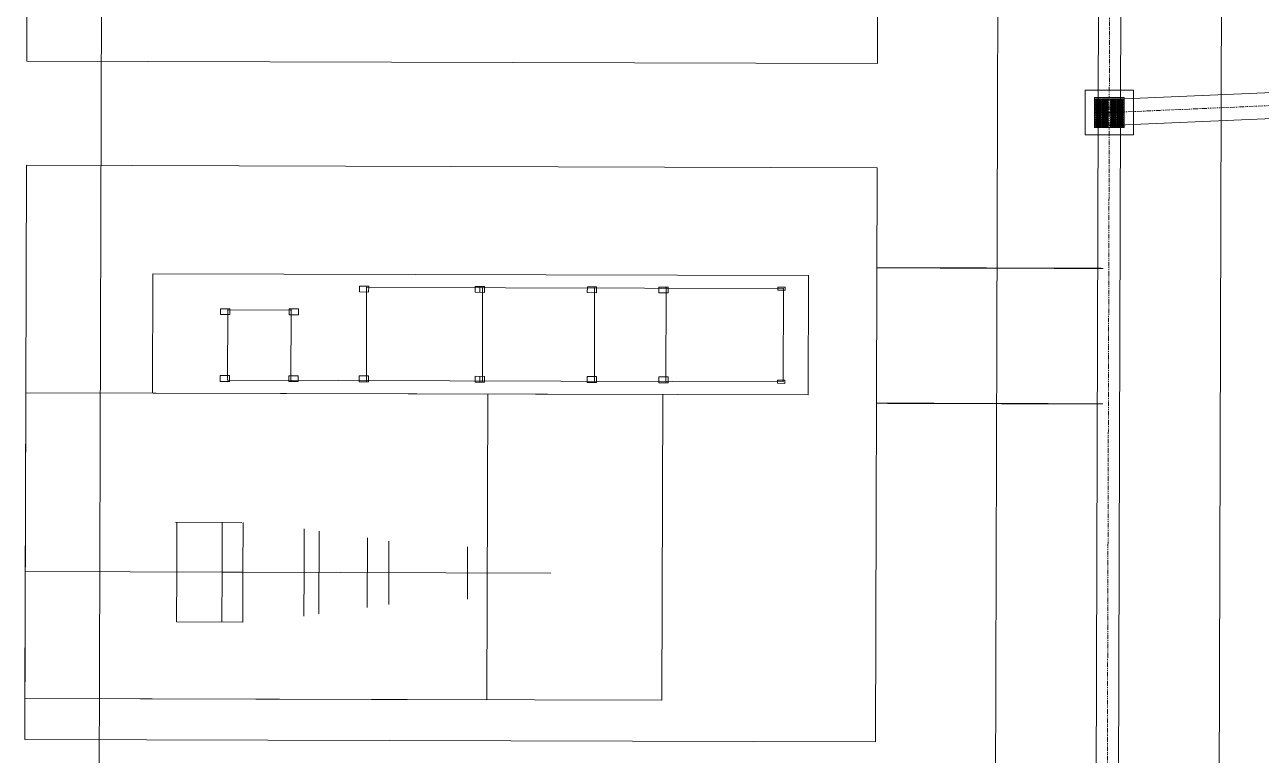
# Model space of a CAD drawing. Header units: feet. Extents: x 2383389 to 2386040, y 1992760 to 1995674.
# Drawn here: x 2384876 to 2385041.9, y 1993072.2 to 1993170.2 of the extents above; entities that cross this region are included whole.
import ezdxf

# ---------------------------------------------------------------- set-up
doc = ezdxf.new("R2010")
doc.units = ezdxf.units.FT
doc.header["$MEASUREMENT"] = 0
doc.linetypes.add('PHANTOM2', pattern=[1.25, 0.625, -0.125, 0.125, -0.125, 0.125, -0.125])
doc.layers.get('0').update_dxf_attribs({"lineweight": 15})
doc.layers.add('0 Construction Lines', color=8, linetype='Continuous', transparency=0.5)
doc.layers.add('0 Feature Lines', color=90, linetype='Continuous')
doc.layers.add('CJ-TOPO-PIPE', color=11, linetype='PHANTOM2')
for name, color, linetype, lineweight, true_color in [('C-PRKG-CONC', 1, 'Continuous', 0, 0xff0000), ('C-STRM-PIPE', 7, 'Continuous', 0, 0x00cc33), ('C-STRM-STRC', 7, 'Continuous', 0, 0x00cc33)]:
    doc.layers.add(name, color=color, linetype=linetype, lineweight=lineweight, true_color=true_color)

msp = doc.modelspace()

# ---------------------------------------------------------------- linework, layer by layer
at = {"lineweight": 5}
for p, q in [((2384921.85001, 1993134.98221, -0.07337), (2384921.81355, 1993122.48226, -0.07337)), ((2384977.77577, 1993134.81908, -0.07337), (2384921.85001, 1993134.98221, -0.07337)), ((2384937.05514, 1993134.31785, -0.07337), (2384937.05743, 1993135.10385, -0.07337)), ((2384937.37548, 1993122.43687, -0.07337), (2384937.41194, 1993134.93682, -0.07337)), ((2384952.44188, 1993134.89298, -0.07337), (2384952.40542, 1993122.39303, -0.07337)), ((2384962.05184, 1993134.86494, -0.07337), (2384962.01538, 1993122.365, -0.07337)), ((2384977.77577, 1993134.81908, -0.07337), (2384977.73931, 1993122.31913, -0.07337)), ((2384903.17263, 1993122.53663, -0.07337), (2384903.20009, 1993131.95259, -0.07337)), ((2384911.71606, 1993131.92775, -0.07337), (2384903.20009, 1993131.95259, -0.07337)), ((2384911.71606, 1993131.92775, -0.07337), (2384911.68859, 1993122.51179, -0.07337)), ((2384977.73931, 1993122.31913, -0.07337), (2384903.17263, 1993122.53663, -0.07337)), ((2384937.02429, 1993123.0579, -0.07337), (2384937.022, 1993122.2719, -0.07337)), ((2384913.45314, 1993096.75654, -0.07337), (2384913.47018, 1993102.59951, -0.07337)), ((2384915.46936, 1993102.31268, -0.07337), (2384915.43691, 1993091.18873, -0.07337)), ((2384921.94578, 1993101.41879, -0.07337), (2384921.91843, 1993092.04483, -0.07337)), ((2384924.83447, 1993100.96736, -0.07337), (2384924.80971, 1993092.47939, -0.07337)), ((2384935.38905, 1993096.69255, -0.07337), (2384935.39926, 1993100.19254, -0.07337)), ((2384876.0333, 1993096.86569, -0.07337), (2384946.55407, 1993096.65999, -0.07337)), ((2384896.36621, 1993096.80638, -0.07337), (2384896.34671, 1993090.11941, -0.07337)), ((2384902.44919, 1993096.78863, -0.07337), (2384902.42968, 1993090.10166, -0.07337)), ((2384902.44919, 1993096.78863, -0.07337), (2384905.24518, 1993096.78048, -0.07337)), ((2384905.24518, 1993096.78048, -0.07337), (2384905.22567, 1993090.09351, -0.07337)), ((2384913.45314, 1993096.75654, -0.07337), (2384913.4361, 1993090.91356, -0.07337)), ((2384935.38905, 1993096.69255, -0.07337), (2384935.37884, 1993093.19257, -0.07337)), ((2384896.34671, 1993090.11941, -0.07337), (2384905.22567, 1993090.09351, -0.07337))]:
    msp.add_line(p, q, dxfattribs=at)
at = {"color": 0, "lineweight": 5}
for p, q in [((2384896.22005, 1993103.49383, -0.07337), (2384905.09901, 1993103.46793, -0.07337)), ((2384896.36621, 1993096.80638, -0.07337), (2384896.38572, 1993103.49335, -0.07337)), ((2384902.44919, 1993096.78863, -0.07337), (2384902.46869, 1993103.47561, -0.07337)), ((2384905.24518, 1993096.78048, -0.07337), (2384905.26468, 1993103.46745, -0.07337))]:
    msp.add_line(p, q, dxfattribs=at)
at = {"color": 150, "lineweight": 5}
for points, elevation in [([(2384876.45651, 1993242.3234), (2384990.62302, 1993241.9904), (2384990.39843, 1993164.99072), (2384876.23191, 1993165.32373)], 0.21495), ([(2384876.19227, 1993151.36545), (2384990.35878, 1993151.03245), (2384990.13418, 1993074.03277), (2384875.96767, 1993074.36578)], -0.07337), ([(2384922.1182, 1993134.36142), (2384920.8682, 1993134.36507), (2384920.8705, 1993135.15107), (2384922.12049, 1993135.14742)], -0.07337), ([(2384937.68013, 1993134.31603), (2384936.43014, 1993134.31968), (2384936.43243, 1993135.10567), (2384937.68243, 1993135.10203)], -0.07337), ([(2384937.45183, 1993134.8967), (2384937.37183, 1993134.89693), (2384937.37206, 1993134.97693), (2384937.45206, 1993134.9767)], -0.07337), ([(2384952.71007, 1993134.27219), (2384951.46007, 1993134.27584), (2384951.46237, 1993135.06183), (2384952.71236, 1993135.05819)], -0.07337), ([(2384962.32003, 1993134.24416), (2384961.07003, 1993134.24781), (2384961.07233, 1993135.0338), (2384962.32232, 1993135.03016)], -0.07337), ([(2384977.00738, 1993135.02932), (2384978.00738, 1993135.02641), (2384978.00618, 1993134.61541), (2384977.00618, 1993134.61832)], -0.07337), ([(2384903.46828, 1993131.33181), (2384902.21829, 1993131.33545), (2384902.22058, 1993132.12145), (2384903.47058, 1993132.11781)], -0.07337), ([(2384912.69224, 1993131.3049), (2384911.44225, 1993131.30855), (2384911.44454, 1993132.09455), (2384912.69454, 1993132.0909)], -0.07337), ([(2384902.19644, 1993123.15948), (2384903.44643, 1993123.15584), (2384903.44414, 1993122.36984), (2384902.19415, 1993122.37349)], -0.07337), ([(2384911.4204, 1993123.13258), (2384912.6704, 1993123.12893), (2384912.6681, 1993122.34294), (2384911.41811, 1993122.34658)], -0.07337), ([(2384920.83736, 1993123.10511), (2384922.08736, 1993123.10146), (2384922.08506, 1993122.31547), (2384920.83507, 1993122.31911)], -0.07337), ([(2384936.39929, 1993123.05972), (2384937.64929, 1993123.05607), (2384937.647, 1993122.27008), (2384936.397, 1993122.27372)], -0.07337), ([(2384951.42923, 1993123.01588), (2384952.67923, 1993123.01223), (2384952.67693, 1993122.22624), (2384951.42694, 1993122.22988)], -0.07337), ([(2384961.03919, 1993122.98785), (2384962.28918, 1993122.9842), (2384962.28689, 1993122.1982), (2384961.0369, 1993122.20185)], -0.07337), ([(2384976.97092, 1993122.52938), (2384977.97092, 1993122.52646), (2384977.96972, 1993122.11546), (2384976.96972, 1993122.11838)], -0.07337)]:
    msp.add_lwpolyline(points, close=True, dxfattribs=dict(at, elevation=elevation))
at = {"color": 150, "lineweight": 5, "elevation": -0.07337}
for points in [[(2384921.88989, 1993134.94209), (2384921.80989, 1993134.94232), (2384921.81013, 1993135.02232), (2384921.89013, 1993135.02209)], [(2384952.48176, 1993134.85286), (2384952.40176, 1993134.85309), (2384952.402, 1993134.93309), (2384952.48199, 1993134.93286)], [(2384962.09172, 1993134.82483), (2384962.01172, 1993134.82506), (2384962.01195, 1993134.90506), (2384962.09195, 1993134.90483)], [(2384903.23998, 1993131.91248), (2384903.15998, 1993131.91271), (2384903.16021, 1993131.99271)], [(2384911.67594, 1993131.88787), (2384911.67617, 1993131.96787), (2384911.75617, 1993131.96764)], [(2384903.13274, 1993122.57675), (2384903.21274, 1993122.57652), (2384903.21251, 1993122.49652)], [(2384911.72871, 1993122.55168), (2384911.72847, 1993122.47168), (2384911.64847, 1993122.47191)], [(2384921.85366, 1993122.52214), (2384921.85343, 1993122.44214), (2384921.77343, 1993122.44238)], [(2384937.4156, 1993122.47675), (2384937.41536, 1993122.39675), (2384937.33537, 1993122.39699), (2384937.3356, 1993122.47699)], [(2384952.44553, 1993122.43291), (2384952.4453, 1993122.35291), (2384952.3653, 1993122.35315)], [(2384962.05549, 1993122.40488), (2384962.05526, 1993122.32488), (2384961.97526, 1993122.32511)]]:
    msp.add_lwpolyline(points, dxfattribs=at)
at = {"layer": '0 Construction Lines', "color": 6, "lineweight": 5}
msp.add_line((2384887.48014, 1993594.88896, 1.50536), (2384885.46679, 1992901.84452, -0.69145), dxfattribs=at)
at = {"layer": '0 Feature Lines', "lineweight": 5, "elevation": -0.07337}
for points in [[(2384893.10323, 1993120.816), (2384893.1499, 1993136.81593), (2384981.14953, 1993136.55925), (2384981.10286, 1993120.55931)], [(2384938.10304, 1993120.68474), (2384937.98345, 1993079.68491), (2384875.98371, 1993079.86576), (2384876.1033, 1993120.86558), (2384981.10286, 1993120.55931)]]:
    msp.add_lwpolyline(points, dxfattribs=at)
msp.add_lwpolyline([(2384961.47235, 1993079.6164), (2384875.98371, 1993079.86576), (2384876.1033, 1993120.86558), (2384961.59194, 1993120.61623)], close=True, dxfattribs=at)
at = {"layer": 'C-PRKG-CONC'}
for points, elevation in [([(2385006.68181, 1993221.78154), (2385006.49698, 1993158.41628), (2385006.40925, 1993128.33943), (2385006.232, 1993067.57261), (2385006.14387, 1993037.35751), (2385005.96683, 1992976.66496), (2385005.87944, 1992946.70477)], 284.15485), ([(2385035.8795, 1992946.67826), (2385035.96688, 1992976.63613), (2385036.14455, 1993037.54777), (2385036.23275, 1993067.78465), (2385036.40976, 1993128.47289), (2385036.68194, 1993221.78251)], 286.44088)]:
    msp.add_lwpolyline(points, dxfattribs=dict(at, elevation=elevation))
at = {"layer": 'C-STRM-PIPE', "color": 102, "linetype": 'Continuous', "lineweight": 0, "true_color": 0x00cc33}
for p, q in [((2385020.26238, 1993249.38568), (2385019.99707, 1993158.4265)), ((2385023.26237, 1993249.37693), (2385022.99705, 1993158.41775)), ((2385021.42138, 1993160.17049), (2385190.7884, 1993167.50187)), ((2385021.57274, 1993156.67376), (2385190.93977, 1993164.00514)), ((2385019.73176, 1993067.46979), (2385019.99707, 1993158.4265)), ((2385022.73174, 1993067.46104), (2385022.99705, 1993158.41775))]:
    msp.add_line(p, q, dxfattribs=at)
at = {"layer": 'C-STRM-PIPE', "const_width": 0.1524, "flags": 128}
for points in [[(2384990.30246, 1993137.61585), (2385020.69395, 1993137.5272)], [(2384990.24947, 1993119.44926), (2385020.64096, 1993119.36062)]]:
    msp.add_lwpolyline(points, dxfattribs=at)
at = {"layer": 'C-STRM-STRC'}
for points in [[(2385024.74706, 1993161.42212, 0), (2385024.74706, 1993155.42212, 0), (2385018.24706, 1993155.42212, 0), (2385018.24706, 1993161.42212, 0), (2385024.74706, 1993161.42212, 0)], [(2385023.49706, 1993160.42212, 0), (2385023.49706, 1993156.42212, 0), (2385019.49706, 1993156.42212, 0), (2385019.49706, 1993160.42212, 0), (2385023.49706, 1993160.42212, 0)], [(2385019.64412, 1993160.27506, 0), (2385019.64412, 1993160.14761, 0), (2385020.45784, 1993160.14761, 0), (2385020.45784, 1993160.27506, 0), (2385019.64412, 1993160.27506, 0)], [(2385019.64412, 1993160.04957, 0), (2385019.64412, 1993159.92212, 0), (2385020.45784, 1993159.92212, 0), (2385020.45784, 1993160.04957, 0), (2385019.64412, 1993160.04957, 0)], [(2385019.64412, 1993159.82408, 0), (2385019.64412, 1993159.69663, 0), (2385020.45784, 1993159.69663, 0), (2385020.45784, 1993159.82408, 0), (2385019.64412, 1993159.82408, 0)], [(2385019.64412, 1993159.59859, 0), (2385019.64412, 1993159.47114, 0), (2385020.45784, 1993159.47114, 0), (2385020.45784, 1993159.59859, 0), (2385019.64412, 1993159.59859, 0)], [(2385019.64412, 1993159.3731, 0), (2385019.64412, 1993159.24565, 0), (2385020.45784, 1993159.24565, 0), (2385020.45784, 1993159.3731, 0), (2385019.64412, 1993159.3731, 0)], [(2385019.64412, 1993159.14761, 0), (2385019.64412, 1993159.02016, 0), (2385020.45784, 1993159.02016, 0), (2385020.45784, 1993159.14761, 0), (2385019.64412, 1993159.14761, 0)], [(2385019.64412, 1993158.92212, 0), (2385019.64412, 1993158.79467, 0), (2385020.45784, 1993158.79467, 0), (2385020.45784, 1993158.92212, 0), (2385019.64412, 1993158.92212, 0)], [(2385020.53627, 1993160.27506, 0), (2385020.53627, 1993160.14761, 0), (2385021.35, 1993160.14761, 0), (2385021.35, 1993160.27506, 0), (2385020.53627, 1993160.27506, 0)], [(2385020.53627, 1993160.04957, 0), (2385020.53627, 1993159.92212, 0), (2385021.35, 1993159.92212, 0), (2385021.35, 1993160.04957, 0), (2385020.53627, 1993160.04957, 0)], [(2385020.53627, 1993159.82408, 0), (2385020.53627, 1993159.69663, 0), (2385021.35, 1993159.69663, 0), (2385021.35, 1993159.82408, 0), (2385020.53627, 1993159.82408, 0)], [(2385020.53627, 1993159.59859, 0), (2385020.53627, 1993159.47114, 0), (2385021.35, 1993159.47114, 0), (2385021.35, 1993159.59859, 0), (2385020.53627, 1993159.59859, 0)], [(2385020.53627, 1993159.3731, 0), (2385020.53627, 1993159.24565, 0), (2385021.35, 1993159.24565, 0), (2385021.35, 1993159.3731, 0), (2385020.53627, 1993159.3731, 0)], [(2385020.53627, 1993159.14761, 0), (2385020.53627, 1993159.02016, 0), (2385021.35, 1993159.02016, 0), (2385021.35, 1993159.14761, 0), (2385020.53627, 1993159.14761, 0)], [(2385020.53627, 1993158.92212, 0), (2385020.53627, 1993158.79467, 0), (2385021.35, 1993158.79467, 0), (2385021.35, 1993158.92212, 0), (2385020.53627, 1993158.92212, 0)], [(2385021.64412, 1993160.27506, 0), (2385021.64412, 1993160.14761, 0), (2385022.45784, 1993160.14761, 0), (2385022.45784, 1993160.27506, 0), (2385021.64412, 1993160.27506, 0)], [(2385021.64412, 1993160.04957, 0), (2385021.64412, 1993159.92212, 0), (2385022.45784, 1993159.92212, 0), (2385022.45784, 1993160.04957, 0), (2385021.64412, 1993160.04957, 0)], [(2385021.64412, 1993159.82408, 0), (2385021.64412, 1993159.69663, 0), (2385022.45784, 1993159.69663, 0), (2385022.45784, 1993159.82408, 0), (2385021.64412, 1993159.82408, 0)], [(2385021.64412, 1993159.59859, 0), (2385021.64412, 1993159.47114, 0), (2385022.45784, 1993159.47114, 0), (2385022.45784, 1993159.59859, 0), (2385021.64412, 1993159.59859, 0)], [(2385021.64412, 1993159.3731, 0), (2385021.64412, 1993159.24565, 0), (2385022.45784, 1993159.24565, 0), (2385022.45784, 1993159.3731, 0), (2385021.64412, 1993159.3731, 0)], [(2385021.64412, 1993159.14761, 0), (2385021.64412, 1993159.02016, 0), (2385022.45784, 1993159.02016, 0), (2385022.45784, 1993159.14761, 0), (2385021.64412, 1993159.14761, 0)], [(2385021.64412, 1993158.92212, 0), (2385021.64412, 1993158.79467, 0), (2385022.45784, 1993158.79467, 0), (2385022.45784, 1993158.92212, 0), (2385021.64412, 1993158.92212, 0)], [(2385022.53627, 1993160.27506, 0), (2385022.53627, 1993160.14761, 0), (2385023.35, 1993160.14761, 0), (2385023.35, 1993160.27506, 0), (2385022.53627, 1993160.27506, 0)], [(2385022.53627, 1993160.04957, 0), (2385022.53627, 1993159.92212, 0), (2385023.35, 1993159.92212, 0), (2385023.35, 1993160.04957, 0), (2385022.53627, 1993160.04957, 0)], [(2385022.53627, 1993159.82408, 0), (2385022.53627, 1993159.69663, 0), (2385023.35, 1993159.69663, 0), (2385023.35, 1993159.82408, 0), (2385022.53627, 1993159.82408, 0)], [(2385022.53627, 1993159.59859, 0), (2385022.53627, 1993159.47114, 0), (2385023.35, 1993159.47114, 0), (2385023.35, 1993159.59859, 0), (2385022.53627, 1993159.59859, 0)], [(2385022.53627, 1993159.3731, 0), (2385022.53627, 1993159.24565, 0), (2385023.35, 1993159.24565, 0), (2385023.35, 1993159.3731, 0), (2385022.53627, 1993159.3731, 0)], [(2385022.53627, 1993159.14761, 0), (2385022.53627, 1993159.02016, 0), (2385023.35, 1993159.02016, 0), (2385023.35, 1993159.14761, 0), (2385022.53627, 1993159.14761, 0)], [(2385022.53627, 1993158.92212, 0), (2385022.53627, 1993158.79467, 0), (2385023.35, 1993158.79467, 0), (2385023.35, 1993158.92212, 0), (2385022.53627, 1993158.92212, 0)], [(2385019.64412, 1993158.69663, 0), (2385019.64412, 1993158.56918, 0), (2385020.45784, 1993158.56918, 0), (2385020.45784, 1993158.69663, 0), (2385019.64412, 1993158.69663, 0)], [(2385019.64412, 1993158.47114, 0), (2385019.64412, 1993158.34369, 0), (2385020.45784, 1993158.34369, 0), (2385020.45784, 1993158.47114, 0), (2385019.64412, 1993158.47114, 0)], [(2385019.64412, 1993158.27506, 0), (2385019.64412, 1993158.14761, 0), (2385020.45784, 1993158.14761, 0), (2385020.45784, 1993158.27506, 0), (2385019.64412, 1993158.27506, 0)], [(2385019.64412, 1993158.04957, 0), (2385019.64412, 1993157.92212, 0), (2385020.45784, 1993157.92212, 0), (2385020.45784, 1993158.04957, 0), (2385019.64412, 1993158.04957, 0)], [(2385019.64412, 1993157.82408, 0), (2385019.64412, 1993157.69663, 0), (2385020.45784, 1993157.69663, 0), (2385020.45784, 1993157.82408, 0), (2385019.64412, 1993157.82408, 0)], [(2385019.64412, 1993157.59859, 0), (2385019.64412, 1993157.47114, 0), (2385020.45784, 1993157.47114, 0), (2385020.45784, 1993157.59859, 0), (2385019.64412, 1993157.59859, 0)], [(2385019.64412, 1993157.3731, 0), (2385019.64412, 1993157.24565, 0), (2385020.45784, 1993157.24565, 0), (2385020.45784, 1993157.3731, 0), (2385019.64412, 1993157.3731, 0)], [(2385020.53627, 1993158.69663, 0), (2385020.53627, 1993158.56918, 0), (2385021.35, 1993158.56918, 0), (2385021.35, 1993158.69663, 0), (2385020.53627, 1993158.69663, 0)], [(2385020.53627, 1993158.47114, 0), (2385020.53627, 1993158.34369, 0), (2385021.35, 1993158.34369, 0), (2385021.35, 1993158.47114, 0), (2385020.53627, 1993158.47114, 0)], [(2385020.53627, 1993158.27506, 0), (2385020.53627, 1993158.14761, 0), (2385021.35, 1993158.14761, 0), (2385021.35, 1993158.27506, 0), (2385020.53627, 1993158.27506, 0)], [(2385020.53627, 1993158.04957, 0), (2385020.53627, 1993157.92212, 0), (2385021.35, 1993157.92212, 0), (2385021.35, 1993158.04957, 0), (2385020.53627, 1993158.04957, 0)], [(2385020.53627, 1993157.82408, 0), (2385020.53627, 1993157.69663, 0), (2385021.35, 1993157.69663, 0), (2385021.35, 1993157.82408, 0), (2385020.53627, 1993157.82408, 0)], [(2385020.53627, 1993157.59859, 0), (2385020.53627, 1993157.47114, 0), (2385021.35, 1993157.47114, 0), (2385021.35, 1993157.59859, 0), (2385020.53627, 1993157.59859, 0)], [(2385020.53627, 1993157.3731, 0), (2385020.53627, 1993157.24565, 0), (2385021.35, 1993157.24565, 0), (2385021.35, 1993157.3731, 0), (2385020.53627, 1993157.3731, 0)], [(2385021.64412, 1993158.69663, 0), (2385021.64412, 1993158.56918, 0), (2385022.45784, 1993158.56918, 0), (2385022.45784, 1993158.69663, 0), (2385021.64412, 1993158.69663, 0)], [(2385021.64412, 1993158.47114, 0), (2385021.64412, 1993158.34369, 0), (2385022.45784, 1993158.34369, 0), (2385022.45784, 1993158.47114, 0), (2385021.64412, 1993158.47114, 0)], [(2385021.64412, 1993158.27506, 0), (2385021.64412, 1993158.14761, 0), (2385022.45784, 1993158.14761, 0), (2385022.45784, 1993158.27506, 0), (2385021.64412, 1993158.27506, 0)], [(2385021.64412, 1993158.04957, 0), (2385021.64412, 1993157.92212, 0), (2385022.45784, 1993157.92212, 0), (2385022.45784, 1993158.04957, 0), (2385021.64412, 1993158.04957, 0)], [(2385021.64412, 1993157.82408, 0), (2385021.64412, 1993157.69663, 0), (2385022.45784, 1993157.69663, 0), (2385022.45784, 1993157.82408, 0), (2385021.64412, 1993157.82408, 0)], [(2385021.64412, 1993157.59859, 0), (2385021.64412, 1993157.47114, 0), (2385022.45784, 1993157.47114, 0), (2385022.45784, 1993157.59859, 0), (2385021.64412, 1993157.59859, 0)], [(2385021.64412, 1993157.3731, 0), (2385021.64412, 1993157.24565, 0), (2385022.45784, 1993157.24565, 0), (2385022.45784, 1993157.3731, 0), (2385021.64412, 1993157.3731, 0)], [(2385022.53627, 1993158.69663, 0), (2385022.53627, 1993158.56918, 0), (2385023.35, 1993158.56918, 0), (2385023.35, 1993158.69663, 0), (2385022.53627, 1993158.69663, 0)], [(2385022.53627, 1993158.47114, 0), (2385022.53627, 1993158.34369, 0), (2385023.35, 1993158.34369, 0), (2385023.35, 1993158.47114, 0), (2385022.53627, 1993158.47114, 0)], [(2385022.53627, 1993158.27506, 0), (2385022.53627, 1993158.14761, 0), (2385023.35, 1993158.14761, 0), (2385023.35, 1993158.27506, 0), (2385022.53627, 1993158.27506, 0)], [(2385022.53627, 1993158.04957, 0), (2385022.53627, 1993157.92212, 0), (2385023.35, 1993157.92212, 0), (2385023.35, 1993158.04957, 0), (2385022.53627, 1993158.04957, 0)], [(2385022.53627, 1993157.82408, 0), (2385022.53627, 1993157.69663, 0), (2385023.35, 1993157.69663, 0), (2385023.35, 1993157.82408, 0), (2385022.53627, 1993157.82408, 0)], [(2385022.53627, 1993157.59859, 0), (2385022.53627, 1993157.47114, 0), (2385023.35, 1993157.47114, 0), (2385023.35, 1993157.59859, 0), (2385022.53627, 1993157.59859, 0)], [(2385022.53627, 1993157.3731, 0), (2385022.53627, 1993157.24565, 0), (2385023.35, 1993157.24565, 0), (2385023.35, 1993157.3731, 0), (2385022.53627, 1993157.3731, 0)], [(2385019.64412, 1993157.14761, 0), (2385019.64412, 1993157.02016, 0), (2385020.45784, 1993157.02016, 0), (2385020.45784, 1993157.14761, 0), (2385019.64412, 1993157.14761, 0)], [(2385019.64412, 1993156.92212, 0), (2385019.64412, 1993156.79467, 0), (2385020.45784, 1993156.79467, 0), (2385020.45784, 1993156.92212, 0), (2385019.64412, 1993156.92212, 0)], [(2385019.64412, 1993156.69663, 0), (2385019.64412, 1993156.56918, 0), (2385020.45784, 1993156.56918, 0), (2385020.45784, 1993156.69663, 0), (2385019.64412, 1993156.69663, 0)], [(2385020.53627, 1993157.14761, 0), (2385020.53627, 1993157.02016, 0), (2385021.35, 1993157.02016, 0), (2385021.35, 1993157.14761, 0), (2385020.53627, 1993157.14761, 0)], [(2385020.53627, 1993156.92212, 0), (2385020.53627, 1993156.79467, 0), (2385021.35, 1993156.79467, 0), (2385021.35, 1993156.92212, 0), (2385020.53627, 1993156.92212, 0)], [(2385020.53627, 1993156.69663, 0), (2385020.53627, 1993156.56918, 0), (2385021.35, 1993156.56918, 0), (2385021.35, 1993156.69663, 0), (2385020.53627, 1993156.69663, 0)], [(2385021.64412, 1993157.14761, 0), (2385021.64412, 1993157.02016, 0), (2385022.45784, 1993157.02016, 0), (2385022.45784, 1993157.14761, 0), (2385021.64412, 1993157.14761, 0)], [(2385021.64412, 1993156.92212, 0), (2385021.64412, 1993156.79467, 0), (2385022.45784, 1993156.79467, 0), (2385022.45784, 1993156.92212, 0), (2385021.64412, 1993156.92212, 0)], [(2385021.64412, 1993156.69663, 0), (2385021.64412, 1993156.56918, 0), (2385022.45784, 1993156.56918, 0), (2385022.45784, 1993156.69663, 0), (2385021.64412, 1993156.69663, 0)], [(2385022.53627, 1993157.14761, 0), (2385022.53627, 1993157.02016, 0), (2385023.35, 1993157.02016, 0), (2385023.35, 1993157.14761, 0), (2385022.53627, 1993157.14761, 0)], [(2385022.53627, 1993156.92212, 0), (2385022.53627, 1993156.79467, 0), (2385023.35, 1993156.79467, 0), (2385023.35, 1993156.92212, 0), (2385022.53627, 1993156.92212, 0)], [(2385022.53627, 1993156.69663, 0), (2385022.53627, 1993156.56918, 0), (2385023.35, 1993156.56918, 0), (2385023.35, 1993156.69663, 0), (2385022.53627, 1993156.69663, 0)]]:
    msp.add_polyline3d(points, dxfattribs=at)
msp.add_ellipse((2385021.49706, 1993158.42212), major_axis=(-0.03536, 0.03536), ratio=0.999999989, start_param=2.356194485, end_param=8.639379792, dxfattribs=at)
at = {"layer": 'CJ-TOPO-PIPE', "lineweight": 5}
for p, q in [((2385021.76237, 1993249.38131), (2385021.49706, 1993158.42212)), ((2385021.49706, 1993158.42212), (2385190.86408, 1993165.7535)), ((2385021.49706, 1993158.42212), (2385021.23175, 1993067.46541))]:
    msp.add_line(p, q, dxfattribs=at)

doc.saveas('drawing.dxf')
